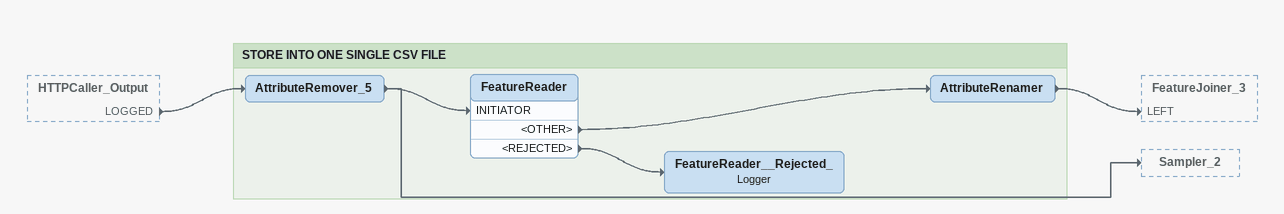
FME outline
HTTPCaller_Output [outside]
    LOGGED -> AttributeRemover_5

Bookmark: STORE INTO ONE SINGLE CSV FILE
AttributeRemover_5
    -> FeatureReader [INITIATOR]
    -> Sampler_2
FeatureReader
    <OTHER> -> AttributeRenamer
    <REJECTED> -> FeatureReader__Rejected_
AttributeRenamer
    -> FeatureJoiner_3 [LEFT]
FeatureReader__Rejected_: Logger
